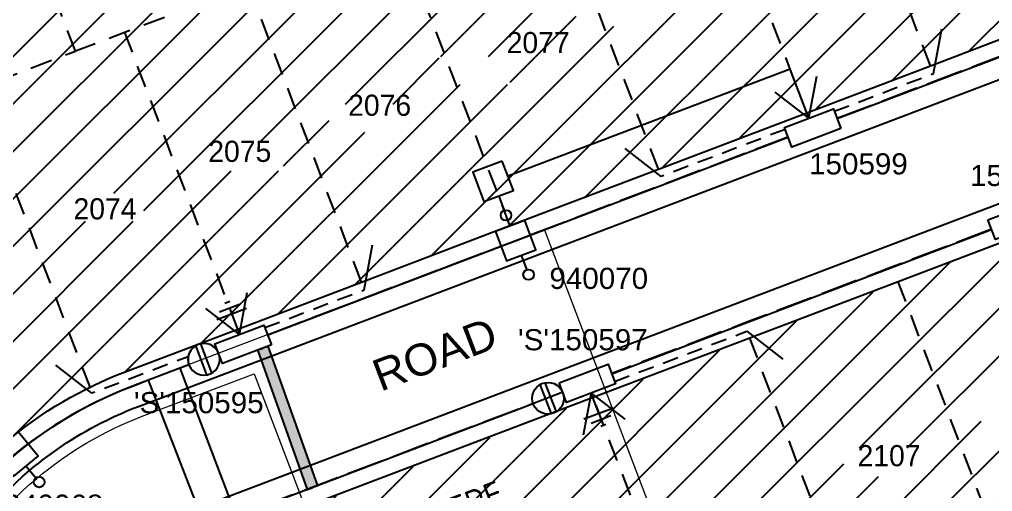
# Model space of a CAD drawing. Header units: metres. Extents: x 303798 to 304438, y 6274082 to 6274908.
# Drawn here: x 304077.4 to 304169.3, y 6274262.6 to 6274307.2 of the extents above; entities that cross this region are included whole.
import ezdxf
from ezdxf.enums import TextEntityAlignment as Align

# ---------------------------------------------------------------- set-up
doc = ezdxf.new("R2010")
doc.units = ezdxf.units.M
doc.header["$LTSCALE"] = 0.7
for name, pattern in [('Cable Exist OH', [1, 1, 0]), ('CENTERX2', [101.60000000000001, 63.5, -12.7, 12.7, -12.7]), ('Dash', [5, 3, -2]), ('IE Trench LV', [6.5, 5, -1.5])]:
    doc.linetypes.add(name, pattern=pattern)
doc.layers.get('0').update_dxf_attribs({"color": 6})
for name, color, linetype in [('_User Miscellaneous11', 7, 'Continuous'), ('_User Miscellaneous4', 7, 'Continuous'), ('_User Miscellaneous7', 150, 'Continuous'), ('_User Miscellaneous8', 7, 'Continuous'), ('Cadastre Developer_SP_NEW', 4, 'Continuous'), ('Cadastre Roads_SP_NEW', 8, 'Continuous'), ('Duct_SP_NEW', 2, 'Continuous'), ('Equip_HV_NEW', 1, 'Continuous'), ('Equip_LV_NEW', 5, 'Continuous'), ('Mains_HV_NEW_V17', 2, 'Continuous'), ('Mains_LV_NEW_R6', 2, 'Continuous'), ('Mains_LV_NEW_T84', 2, 'Continuous'), ('Services_SP_NEW_UG', 2, 'Continuous'), ('SupportsUG_SP_LV_NEW', 2, 'Continuous'), ('SupportsUG_SP_LV_SL_NEW', 2, 'Continuous'), ('Trench_SP_NEW', 2, 'Continuous')]:
    doc.layers.add(name, color=color, linetype=linetype)
doc.layers.add('_User Miscellaneous5', color=7, linetype='Continuous', lineweight=35)
doc.layers.add('_User Notes', color=7, linetype='Continuous', plot=False)
doc.styles.add('ARIAL', font='arial.ttf', dxfattribs={"height": 2})
doc.styles.add('Dot', font='dotfont.shx', dxfattribs={"height": 2})
doc.styles.add('IESYMBOL1', font='isocp.shx')
doc.styles.add('POLE_LABEL', font='arial.ttf')
doc.styles.add('SL_LABEL', font='arial.ttf')
doc.styles.get("Standard").update_dxf_attribs({"font": 'arial.ttf'})
doc.styles.add('style1', font='iso3098b.shx')
doc.styles.add('SWG_LABEL', font='arial.ttf')
doc.styles.add('SWITCH_LABEL', font='arial.ttf', dxfattribs={"height": 2.5})
doc.linetypes.add('Cable New UG', pattern='A,8,-1,["x",style1,S=3.5,R=0,X=0.35,Y=-1],-3.5', length=12.5)
doc.linetypes.add('Cable Z', pattern='A,8,-1,["Z",Standard,S=2.5,R=0,X=0.35,Y=-1.25],-3.5', length=12.5)
doc.linetypes.add('IE Trench HV', pattern='A,8,-2,["/",style1,S=2.5,R=0,X=0.1,Y=-1],-4.5', length=14.5)
pattern_1 = [(45, (-0.01582959719235078, -0.244301138445735), (-2.245064030267288, 2.245064030267288), [])]

# ---------------------------------------------------------------- blocks, each defined once
blk = doc.blocks.new('*U50')
at = {"layer": '_User Miscellaneous7', "lineweight": -3}
blk.add_lwpolyline([(-1.332267629550188e-15, -3.029999999999887), (-1.243483668898065e-15, -1.579999999999888)], dxfattribs=at)
blk.add_lwpolyline([(-1.485000000000057, -6), (1.485000000000055, -6), (1.485000000000055, -3.029999999999889), (-1.485000000000057, -3.029999999999889)], close=True, dxfattribs=at)
blk.add_circle((-1.212868510052506e-15, -1.079999999999888), 0.5, dxfattribs=at)
at = {"layer": '_User Miscellaneous8', "color": 2, "lineweight": -3}
blk.add_lwpolyline([(-1.485000000000056, 0), (1.485000000000056, 0), (1.485000000000056, 2.970000000000111), (-1.485000000000056, 2.970000000000111)], close=True, dxfattribs=at)
at = {"style": 'POLE_LABEL', "flags": 9}
blk.add_attdef('STRUCTURE_PLANT_NUMBER', text='', height=0.2, dxfattribs=at).set_placement((1.640862796996714, 1.727127653827495), align=Align.MIDDLE_LEFT)
for tag, flags, p in [('STREET_CODE', 9, (1.640862796996714, 1.485000000000337)), ('OWNED_BY', 9, (1.640862796996714, 1.085000000000337)), ('OPERATED_BY', 9, (1.640862796996714, 0.8850000000003366)), ('COLUMN_TYPE', 9, (1.640862796996714, 1.285000000000337)), ('STATE', 9, (1.640862796996714, 0.4850000000003367)), ('USAGE', 9, (1.640862796996714, 0.2850000000003368)), ('MAINTAINED_BY', 9, (1.640862796996714, 0.6850000000003367)), ('LEGEND', 9, (1.640862796996714, 0.0850000000003368)), ('SUBURB', 9, (1.640862796996714, -0.3149999999996631)), ('STREETNAME', 9, (1.640862796996714, -0.5149999999996631)), ('PARENT', 9, (1.640862796996714, -0.1149999999996631)), ('LOCATION', 9, (1.640862796996714, -0.714999999999663)), ('NOTES', 9, (1.640862796996714, -0.9149999999996632)), ('Z', 1, (1.640862796996714, -1.314999999999664)), ('LABEL_ALIGNMENT', 9, (1.640862796996714, -1.114999999999663))]:
    blk.add_attdef(tag, text='', height=0.2, dxfattribs=dict(flags=flags)).set_placement(p, align=Align.MIDDLE_LEFT)
at = {"layer": '_User Miscellaneous5', "style": 'ARIAL', "flags": 8}
blk.add_attdef('ASSET_NUM', text='', height=2, dxfattribs=at).set_placement((2, 3.485000000000337), align=Align.MIDDLE_LEFT)
blk = doc.blocks.new('*U51')
at = {"layer": '_User Miscellaneous8', "color": 2}
blk.add_line((0, 0), (-0.0001193550469027471, 1.450000000000001), dxfattribs=at)
blk.add_circle((-0.0001193550469027471, 1.950000000000001), 0.4999999999999998, dxfattribs=at)
for tag, p, flags in [('Z', (0, 0), 1), ('OPERATED_BY', (-6.25491469344312e-17, -9.607168363308126), 9)]:
    blk.add_attdef(tag, p, '', height=0.2, dxfattribs=dict(flags=flags))
at = {"style": 'SL_LABEL', "flags": 9}
blk.add_attdef('STREET_CODE', text='', height=0.2, dxfattribs=at).set_placement((0, -0.2), align=Align.MIDDLE_LEFT)
at = {"flags": 9}
for tag, p in [('CONSTRUCTED_VOLTAGE', (0, -0.4)), ('CONTROL_TYPE', (0, -0.6000000000000001)), ('LANTERN_PURPOSE', (0, -0.8)), ('LANTERN_TYPE', (0, -1)), ('OPERATING_VOLTAGE', (0, -1.4)), ('ORIENTATION', (0, -1.6)), ('OWNED_BY', (0, -1.8)), ('NO_PHASES', (0, -1.2)), ('STATE', (0, -2)), ('CEXIST', (0, -2.4)), ('CNEW', (0, -2.6)), ('CNUMBER', (0, -2.8)), ('USAGE', (0, -2.2)), ('CREMOVE', (0, -3)), ('CREPLACE', (0, -3.200000000000001)), ('LKINGHEIGHT', (0, -3.400000000000001)), ('LBRACKET', (0, -3.600000000000001)), ('LBRACKETVOCAB', (0, -3.800000000000001)), ('LCATEGORY', (0, -4.000000000000001)), ('LCHARGE1', (0, -4.200000000000001)), ('LCHARGE1PERCENT', (0, -4.400000000000001)), ('LCHARGE2', (0, -4.600000000000001)), ('LCHARGE2PERCENT', (0, -4.800000000000002)), ('LCHARGE3', (0, -5.000000000000002)), ('LCHARGE3PERCENT', (0, -5.200000000000002)), ('LEXIST', (0, -5.400000000000002)), ('LLAMP', (0, -5.600000000000002)), ('LLAMPVOCAB', (0, -5.800000000000002)), ('LMAST', (0, -6.000000000000003)), ('LMASTVOCAB', (0, -6.200000000000003)), ('LNEW', (0, -6.400000000000003)), ('LANTNUMBER', (0, -6.600000000000003)), ('LOUTREACH', (0, -7.000000000000004)), ('LOUTREACHVOCAB', (0, -7.200000000000004)), ('LRATECODE', (0, -7.400000000000004)), ('LREMOVE', (0, -7.600000000000004)), ('LREPLACE', (0, -7.800000000000004)), ('LTYPE', (0, -8.000000000000004)), ('LTYPEVOCAB', (0, -8.200000000000003)), ('SUBURB', (0, -8.600000000000001)), ('STREETNAME', (0, -8.8)), ('LEGEND', (0, -8.400000000000002)), ('LOCATION', (0, -9)), ('NOTES', (0, -9.2)), ('MAINTAINED_BY', (-1.09529950305501e-16, -9.862919944927576))]:
    blk.add_attdef(tag, text='', height=0.2, dxfattribs=at).set_placement(p, align=Align.MIDDLE_LEFT)
at = {"layer": '_User Notes', "style": 'SL_LABEL', "flags": 8}
blk.add_attdef('ASSET_NUM', text='', height=2.5, dxfattribs=at).set_placement((2, 2), align=Align.MIDDLE_LEFT)
at = {"layer": '_User Notes', "flags": 8}
blk.add_attdef('LNUMBER', text='', height=2.5, dxfattribs=at).set_placement((1.2, -2.8), align=Align.MIDDLE_LEFT)
blk = doc.blocks.new('*U49')
at = {"lineweight": -3}
blk.add_lwpolyline([(-2.475000000253518, 2.489999999901675), (2.47499999974648, 2.490000000405661), (2.474999999948074, 0.5100000000983247), (-2.475000000051924, 0.5099999995943391)], close=True, dxfattribs=at)
for tag, flags, p in [('STREET_CODE', 9, (1.5, 3.5)), ('STATE', 9, (1.5, 2.7)), ('OWNED_BY', 9, (1.5, 3.3)), ('OPERATED_BY', 9, (1.5, 3.1)), ('MAINTAINED_BY', 9, (1.5, 2.9)), ('SUPPORT_TYPE', 9, (1.5, 2.5)), ('USAGE', 9, (1.5, 2.3)), ('LEGEND', 9, (1.5, 2.1)), ('PARENT', 9, (1.5, 1.9)), ('Z', 1, (1.5, 0.8999999999999999)), ('SUBURB', 9, (1.5, 1.7)), ('STREETNAME', 9, (1.5, 1.5)), ('LOCATION', 9, (1.5, 1.3)), ('NOTES', 9, (1.5, 1.1))]:
    blk.add_attdef(tag, text='', height=0.2, dxfattribs=dict(flags=flags)).set_placement(p, align=Align.MIDDLE_LEFT)
at = {"layer": '_User Miscellaneous4', "style": 'ARIAL', "flags": 8}
blk.add_attdef('ASSET_NUM', text='', height=2, dxfattribs=at).set_placement((2, 5.5), align=Align.MIDDLE_LEFT)
blk = doc.blocks.new('A$C1B2C29DD')
at = {"layer": 'Services_SP_NEW_UG', "color": 2, "flags": 128}
for points in [[(0, 0), (-2.099835655535571, 3.443969587795436)], [(0, 0), (2.100164344301447, 3.443969586864114)]]:
    blk.add_lwpolyline(points, dxfattribs=at)
blk = doc.blocks.new('*U62')
at = {"layer": 'Services_SP_NEW_UG', "color": 2, "flags": 128}
blk.add_lwpolyline([(12.30403967868695, -2.32891658374565), (14.99955403877139, 1.040457166195779)], dxfattribs=at)
at = {"layer": 'Services_SP_NEW_UG', "color": 2, "linetype": 'Dash', "ltscale": 0.7, "flags": 128}
blk.add_lwpolyline([(2.358461817714196, -1.057547515611854), (12.30403967868695, -2.32891658374565)], dxfattribs=at)
blk = doc.blocks.new('*U57')
at = {"layer": 'Services_SP_NEW_UG', "color": 2, "flags": 128}
blk.add_lwpolyline([(-15.00000000017685, -0.750000000931322), (-17.24651757022589, 2.933970131911338)], dxfattribs=at)
at = {"layer": 'Services_SP_NEW_UG', "color": 2, "linetype": 'Dash', "ltscale": 0.7, "flags": 128}
blk.add_lwpolyline([(-2.472838685207535, -0.7500000009313226), (-15.00000000017685, -0.750000000931322)], dxfattribs=at)
blk = doc.blocks.new('*U63')
at = {"layer": 'Services_SP_NEW_UG', "color": 2, "flags": 128}
blk.add_lwpolyline([(12.30400669080826, -2.328912366819375), (14.9995210508927, 1.040461383122053)], dxfattribs=at)
at = {"layer": 'Services_SP_NEW_UG', "color": 2, "linetype": 'Dash', "ltscale": 0.7, "flags": 128}
blk.add_lwpolyline([(2.358461817714196, -1.057547515611854), (12.30400669080826, -2.328912366819375)], dxfattribs=at)
blk = doc.blocks.new('Earth')
for p, q in [((0, -2.044043321), (0, 0)), ((-1.5, -2.044043321), (1.5, -2.044043321)), ((-1, -2.644043320999998), (1, -2.644043320999998)), ((-0.25, -3.244043320999999), (0.25, -3.244043320999999))]:
    blk.add_line(p, q)
blk = doc.blocks.new('*U97')
at = {"layer": 'Services_SP_NEW_UG', "color": 2, "flags": 128}
blk.add_lwpolyline([(-15.52145410379583, -3.187372792745794), (-18.31039978938883, 0.1050820809051678)], dxfattribs=at)
at = {"layer": 'Services_SP_NEW_UG', "color": 2, "linetype": 'Dash', "ltscale": 0.7, "flags": 128}
blk.add_lwpolyline([(-2.328027347928914, -1.123274947550004), (-15.52145410379583, -3.187372792745794)], dxfattribs=at)
blk = doc.blocks.new('*U98')
blk.add_wipeout([(-1.0561652814684355, -0.4433302795005014), (-1.1802729356424702, -0.5840350457633803), (-1.2857669805605465, -0.7391851265255114), (-1.3709837121152195, -0.9063337123311115), (-1.434579211543863, -1.0828447701322994), (-1.4755505398303783, -1.2659346151049564), (-1.493251554652601, -1.4527158110212919), (-1.4874031004327124, -1.640242706844027), (-1.4580974107874554, -1.8255578914028994), (-1.4057966539489077, -2.0057388335354904), (-1.33132564409537, -2.1779439721494915), (-1.2358588335390583, -2.339457529338597), (-1.1209017909115528, -2.4877323398224114), (-0.9882674574470995, -2.620430021264527), (-0.8400475558163417, -2.735457851958849), (-0.6785796024102748, -2.831001774301032), (-0.5064100433103919, -2.9055550035605684), (-0.32625409531280763, -2.9579417907760943), (-0.1409529253373908, -2.98733596501887), (0.04657115647179316, -2.99327396260186), (0.2333607833231564, -2.975662137755992), (0.41647017121853835, -2.93477823947988), (0.593011575726583, -2.8712670312721946), (0.7602008334374752, -2.786130122826128), (0.9154012698830927, -2.680710174046199), (1.0561652814684412, -2.5566697204994906), (1.180272935642475, -2.4159649542366117), (1.285766980560551, -2.2608148734744797), (1.370983712115223, -2.09366628766888), (1.434579211543866, -1.9171552298676917), (1.4755505398303803, -1.7340653848950343), (1.4932515546526024, -1.5472841889786988), (1.4874031004327126, -1.359757293155964), (1.458097410787455, -1.1744421085970917), (1.4057966539489064, -0.9942611664645007), (1.331325644095368, -0.8220560278505), (1.2358588335390557, -0.6605424706613952), (1.1209017909115497, -0.5122676601775815), (0.9882674574470955, -0.37956997873546694), (0.8400475558163374, -0.2645421480411452), (0.6785796024102699, -0.16899822569896283), (0.5064100433103869, -0.09444499643942716), (0.32625409531280236, -0.04205820922390213), (0.14095292533738527, -0.012664034981126449), (-0.04657115647179868, -0.0067260373981374855), (-0.23336078332316162, -0.024337862244006025), (-0.41647017121854235, -0.06522176052011819), (-0.5930115757265856, -0.12873296872780404), (-0.7602008334374762, -0.2138698771738703), (-0.9154012698830924, -0.31928982595379907)])
for p, q in [((-1.479020000000004, -1.249999999999997), (1.479019999999998, -1.249999999999998)), ((-1.479020000000004, -1.749999999999997), (1.479019999999998, -1.749999999999998))]:
    blk.add_line(p, q)
blk.add_circle((0, -1.5), 1.5)
for tag, flags, p in [('ACTUAL_STATUS', 9, (1.5, 0)), ('STATE', 9, (1.5, -1)), ('OPERATING_VOLTAGE', 9, (1.5, -0.6000000000000001)), ('ORIENTATION', 9, (1.5, -0.8)), ('CONSTRUCTED_VOLTAGE', 9, (1.5, -0.2)), ('NO_PHASES', 9, (1.5, -0.4)), ('SWITCH_TYPE', 9, (1.5, -1.2)), ('OWNED_BY', 9, (1.5, -1.8)), ('USAGE', 9, (1.5, -1.4)), ('NOTES', 9, (1.5, -1.6)), ('TYPE', 9, (1.5, -2.6)), ('Z', 1, (1.5, -2.8)), ('OPERATED_BY', 9, (1.5, -2)), ('MAINTAINED_BY', 9, (1.5, -2.2)), ('NUMBER_OF_PHASES', 9, (1.5, -2.4))]:
    blk.add_attdef(tag, text='', height=0.2, dxfattribs=dict(flags=flags)).set_placement(p, align=Align.MIDDLE_LEFT)
blk = doc.blocks.new('SWG_SIE_TRF_NOES_NEW')
for p, q in [((7.007658981188779, 0.8014608589687242), (2.793407146640941, 1.949244011769732)), ((14.67871131381024, -0.000154914623181845), (20.53624190852938, -0.003522303236566091))]:
    blk.add_line(p, q)
for points in [[(2.199890648897632, 0.01142022152880173), (1.199890648897632, 0.01142022152880173)], [(19.53601361670204, -0.7532178181157586), (20.53624190852938, -0.003522303236566091), (19.53647029240139, 0.7467821125515846)], [(7.799878686168153, -0.0001549146231738519), (9.452547423008419, -0.0001549146231804249)]]:
    blk.add_lwpolyline(points)
for points in [[(2.998235349059836, -0.7902316603176516, 1), (3.001542530744086, 0.8097649216910057, 1)], [(6.998226804161117, -0.7984996145864827, 1), (7.001533986204844, 0.8014969673838621, 1)]]:
    blk.add_lwpolyline(points, format="xyb", close=True)
at = {"flags": 1}
blk.add_attdef('Z', (0, 0), '', height=0.2, dxfattribs=at)
at = {"style": 'SWITCH_LABEL', "flags": 9}
blk.add_attdef('STREET_CODE', text='', height=0.2, dxfattribs=at).set_placement((0, -0.2), align=Align.MIDDLE_LEFT)
at = {"flags": 9}
for tag, p in [('SUBURB', (0, -1)), ('ORIENTATION', (0, -0.4)), ('USAGE', (0, -0.8)), ('PARENT', (0, -0.6000000000000001)), ('STREETNAME', (0, -1.2)), ('LOCATION', (0, -1.4)), ('NOTES', (0, -1.6))]:
    blk.add_attdef(tag, text='', height=0.2, dxfattribs=at).set_placement(p, align=Align.MIDDLE_LEFT)
blk = doc.blocks.new('SWG_FUSE_NEW')
for points in [[(4.039784946742126, 0.7257815100182304), (1.155555555555551, -0.7166451331820959)], [(4.048872558026641, -0.7074657615368448), (1.155555555555551, 0.7166451331820953)]]:
    blk.add_lwpolyline(points)
for centre in [(0.7999999999999998, -9.755651148024568e-17), (4.39989145547897, 0.01141234609431038)]:
    blk.add_circle(centre, 0.8)
at = {"style": 'SWITCH_LABEL', "flags": 8}
blk.add_attdef('ASSET_NUM', text='', height=2.5, rotation=179.9543738355393, dxfattribs=at).set_placement((-2.399999999999977, -4.530472375413161e-16), align=Align.MIDDLE_LEFT)
for tag, p, flags in [('Z', (0, 0), 1), ('ORIENTATION', (0.0403309772546796, -4.399723153318341), 9), ('USAGE', (0.0403309772546796, -5.399723153318341), 9)]:
    blk.add_attdef(tag, p, '', height=0.2, dxfattribs=dict(flags=flags))
at = {"flags": 9}
for tag, p in [('PARENT', (0, -1.6)), ('SUBURB', (0, -2.2)), ('STREETNAME', (0, -2.4))]:
    blk.add_attdef(tag, text='', height=0.2, dxfattribs=at).set_placement(p, align=Align.MIDDLE_LEFT)
blk = doc.blocks.new('*U102')
at = {"linetype": 'CENTERX2'}
blk.add_blockref('SWG_SIE_TRF_NOES_NEW', (3.051354724448174e-10, 2.20019558128115e-11), dxfattribs=at)
at = {"linetype": 'CENTERX2', "rotation": 180}
blk.add_blockref('SWG_FUSE_NEW', (14.67871131411538, -0.0001549146011798896), dxfattribs=at)
at = {"style": 'IESYMBOL1'}
blk.add_text('TRF', height=2.5, rotation=270.0174437222555, dxfattribs=at).set_placement((22.51453698722708, -0.05466478420430709), align=Align.MIDDLE_CENTER)

msp = doc.modelspace()

# ---------------------------------------------------------------- hatches: boundary and pattern name
at = {"layer": '_User Miscellaneous11'}
h = msp.add_hatch(dxfattribs=at)
h.set_pattern_fill('ANSI31', color=3)
h.set_pattern_definition(pattern_1)
edge = h.paths.add_edge_path()
edge.add_line((304102.6319604021, 6274368.467488495), (304084.8630165448, 6274415.203605516))
edge.add_line((304084.8630165448, 6274415.203605516), (304078.412510457, 6274418.100322832))
edge.add_line((304078.412510457, 6274418.100322832), (303998.8051671234, 6274387.833828641))
edge.add_arc((304045.7151788416, 6274264.45047978), 131.9999999071928, 110.8166666516959, 152.5000000267772)
edge.add_line((303928.6297489163, 6274325.40129663), (303924.710567453, 6274317.872619086))
edge.add_line((303924.710567453, 6274317.872619086), (303926.8368785527, 6274311.128821854))
edge.add_line((303926.8368785527, 6274311.128821854), (303971.1874202119, 6274288.041391194))
edge.add_line((303971.1874202119, 6274288.041391194), (303977.9312174441, 6274290.167702294))
edge.add_line((303977.9312174441, 6274290.167702294), (303981.8503989186, 6274297.696379858))
edge.add_arc((304045.7151788945, 6274264.45047972), 71.99999998172197, 110.8166666302717, 152.5000000055635, ccw=False)
edge.add_line((304020.1278997891, 6274331.750488229), (304099.7352430858, 6274362.016982406))
edge.add_line((304099.7352430858, 6274362.016982406), (304102.6319604021, 6274368.467488495))
h.paths.add_polyline_path([(304073.6826822556, 6274369.054207496), (304080.342682256, 6274369.054207496), (304080.342682256, 6274371.754207497), (304073.6826822556, 6274371.754207497)], flags=24)
h.paths.add_polyline_path([(304087.240665199, 6274374.208915528), (304093.9406651994, 6274374.208915528), (304093.9406651994, 6274376.908915529), (304087.240665199, 6274376.908915529)], flags=24)
h.paths.add_polyline_path([(304063.5803751138, 6274395.625432696), (304070.2803751142, 6274395.625432696), (304070.2803751142, 6274398.325432697), (304063.5803751138, 6274398.325432697)], flags=24)
h.paths.add_polyline_path([(304077.1433580572, 6274400.785140728), (304083.8133580574, 6274400.785140728), (304083.8133580574, 6274403.455140729), (304077.1433580572, 6274403.455140729)], flags=24)
h.paths.add_polyline_path([(304037.3256638369, 6274355.23136854), (304044.0056638373, 6274355.23136854), (304044.0056638373, 6274357.931368541), (304037.3256638369, 6274357.931368541)], flags=24)
h.paths.add_polyline_path([(304050.3146237445, 6274360.169735569), (304056.9946237449, 6274360.169735569), (304056.9946237449, 6274362.86973557), (304050.3146237445, 6274362.86973557)], flags=24)
h.paths.add_polyline_path([(304061.9986530002, 6274364.611971533), (304068.6986530006, 6274364.611971533), (304068.6986530006, 6274367.311971534), (304061.9986530002, 6274367.311971534)], flags=24)
h.paths.add_polyline_path([(304040.2173166028, 6274386.745960768), (304046.9073166029, 6274386.745960768), (304046.9073166029, 6274389.415960769), (304040.2173166028, 6274389.415960769)], flags=24)
h.paths.add_polyline_path([(304051.9013458584, 6274391.188196733), (304058.5513458585, 6274391.188196733), (304058.5513458585, 6274393.858196734), (304051.9013458584, 6274393.858196734)], flags=24)
h.paths.add_polyline_path([(304013.2025215887, 6274376.471910583), (304019.2625215891, 6274376.471910583), (304019.2625215891, 6274379.171910584), (304013.2025215887, 6274379.171910584)], flags=24)
h.paths.add_polyline_path([(304027.2283566952, 6274381.80759374), (304033.8783566953, 6274381.80759374), (304033.8783566953, 6274384.47759374), (304027.2283566952, 6274384.47759374)], flags=24)
h.paths.add_polyline_path([(304010.3930130746, 6274343.768407194), (304017.013013075, 6274343.768407194), (304017.013013075, 6274346.468407195), (304010.3930130746, 6274346.468407195)], flags=24)
h.paths.add_polyline_path([(304023.3048287309, 6274349.900685384), (304030.0048287313, 6274349.900685384), (304030.0048287313, 6274352.600685385), (304023.3048287309, 6274352.600685385)], flags=24)
h.paths.add_polyline_path([(304000.3955442149, 6274371.079162818), (304007.045544215, 6274371.079162818), (304007.045544215, 6274373.749162819), (304000.3955442149, 6274373.749162819)], flags=24)
h.paths.add_polyline_path([(303987.6081845819, 6274365.459439701), (303994.178184582, 6274365.459439701), (303994.178184582, 6274368.129439702), (303987.6081845819, 6274368.129439702)], flags=24)
h.paths.add_polyline_path([(303995.7904400034, 6274337.120584155), (304002.4904400038, 6274337.120584155), (304002.4904400038, 6274339.820584156), (303995.7904400034, 6274339.820584156)], flags=24)
h.paths.add_polyline_path([(303975.6959575309, 6274358.288873001), (303982.3559575313, 6274358.288873001), (303982.3559575313, 6274360.988873002), (303975.6959575309, 6274360.988873002)], flags=24)
h.paths.add_polyline_path([(303963.1240607835, 6274348.707921202), (303969.764060784, 6274348.707921202), (303969.764060784, 6274351.407921203), (303963.1240607835, 6274351.407921203)], flags=24)
h.paths.add_polyline_path([(303982.358171634, 6274327.184702501), (303988.4581716344, 6274327.184702501), (303988.4581716344, 6274329.884702502), (303982.358171634, 6274329.884702502)], flags=24)
h.paths.add_polyline_path([(303951.5525698918, 6274338.660609514), (303958.182569892, 6274338.660609514), (303958.182569892, 6274341.330609515), (303951.5525698918, 6274341.330609515)], flags=24)
h.paths.add_polyline_path([(303971.5062814864, 6274314.298431648), (303978.2062814868, 6274314.298431648), (303978.2062814868, 6274316.998431649), (303971.5062814864, 6274316.998431649)], flags=24)
h.paths.add_polyline_path([(303943.0631131831, 6274326.657969012), (303949.7231131835, 6274326.657969012), (303949.7231131835, 6274329.357969013), (303943.0631131831, 6274329.357969013)], flags=24)
h.paths.add_polyline_path([(303936.1211976574, 6274312.760429233), (303942.7311976575, 6274312.760429233), (303942.7311976575, 6274315.430429234), (303936.1211976574, 6274315.430429234)], flags=24)
h.paths.add_polyline_path([(303962.372714565, 6274299.654053836), (303969.0227145652, 6274299.654053836), (303969.0227145652, 6274302.324053837), (303962.372714565, 6274302.324053837)], flags=24)
h = msp.add_hatch(dxfattribs=at)
h.set_pattern_fill('ANSI31', color=3)
h.set_pattern_definition([(45, (0, 0), (-2.245064030267288, 2.245064030267288), [])])
h.paths.add_polyline_path([(304149.542624304, 6274344.021594469), (304156.2426243044, 6274344.021594469), (304156.2426243044, 6274346.721594471), (304149.542624304, 6274346.721594471)], flags=16)
h.paths.add_polyline_path([(304135.4485121654, 6274338.563683867), (304141.5485121658, 6274338.563683867), (304141.5485121658, 6274341.263683869), (304135.4485121654, 6274341.263683869)], flags=16)
h.paths.add_polyline_path([(304121.9713258878, 6274333.360228154), (304128.6713258883, 6274333.360228154), (304128.6713258883, 6274336.060228155), (304121.9713258878, 6274336.060228155)], flags=16)
h.paths.add_polyline_path([(304106.78247349, 6274328.029544996), (304113.4024734904, 6274328.029544996), (304113.4024734904, 6274330.729544997), (304106.78247349, 6274330.729544997)], flags=16)
h.paths.add_polyline_path([(304093.4592838775, 6274322.698861839), (304100.1592838779, 6274322.698861839), (304100.1592838779, 6274325.39886184), (304093.4592838775, 6274325.39886184)], flags=16)
h.paths.add_polyline_path([(304079.4384487715, 6274317.368178681), (304086.1184487719, 6274317.368178681), (304086.1184487719, 6274320.068178682), (304079.4384487715, 6274320.068178682)], flags=16)
h.paths.add_polyline_path([(304066.9598719515, 6274312.131395151), (304073.6398719519, 6274312.131395151), (304073.6398719519, 6274314.831395152), (304066.9598719515, 6274314.831395152)], flags=16)
h.paths.add_polyline_path([(304054.7637059807, 6274308.106269507), (304061.4637059811, 6274308.106269507), (304061.4637059811, 6274310.806269508), (304054.7637059807, 6274310.806269508)], flags=16)
h.paths.add_polyline_path([(304043.0256994657, 6274303.589523533), (304049.6856994661, 6274303.589523533), (304049.6856994661, 6274306.289523534), (304043.0256994657, 6274306.289523534)], flags=16)
h.paths.add_polyline_path([(304029.9847045832, 6274298.735014186), (304036.6847045837, 6274298.735014186), (304036.6847045837, 6274301.435014187), (304029.9847045832, 6274301.435014187)], flags=16)
h.paths.add_polyline_path([(304005.3354511176, 6274287.52572757), (304012.0254511178, 6274287.52572757), (304012.0254511178, 6274290.195727571), (304005.3354511176, 6274290.195727571)], flags=16)
h.paths.add_polyline_path([(304017.5880596479, 6274276.630900051), (304023.6880596483, 6274276.630900051), (304023.6880596483, 6274279.330900053), (304017.5880596479, 6274279.330900053)], flags=16)
h.paths.add_polyline_path([(304028.6806950629, 6274270.864042386), (304035.3706950631, 6274270.864042386), (304035.3706950631, 6274273.534042387), (304028.6806950629, 6274273.534042387)], flags=16)
h.paths.add_polyline_path([(304039.7683304778, 6274265.092184721), (304046.378330478, 6274265.092184721), (304046.378330478, 6274267.762184722), (304039.7683304778, 6274267.762184722)], flags=16)
h.paths.add_polyline_path([(304054.2986856536, 6274258.337174363), (304060.998685654, 6274258.337174363), (304060.998685654, 6274261.037174364), (304054.2986856536, 6274261.037174364)], flags=16)
h.paths.add_polyline_path([(304064.1437998678, 6274281.603735486), (304070.8237998682, 6274281.603735486), (304070.8237998682, 6274284.303735487), (304064.1437998678, 6274284.303735487)], flags=16)
h.paths.add_polyline_path([(304082.4871661954, 6274288.140610352), (304089.1571661956, 6274288.140610352), (304089.1571661956, 6274290.810610353), (304082.4871661954, 6274290.810610353)], flags=16)
h.paths.add_polyline_path([(304095.6632532786, 6274292.898361351), (304102.363253279, 6274292.898361351), (304102.363253279, 6274295.598361352), (304095.6632532786, 6274295.598361352)], flags=16)
h.paths.add_polyline_path([(304106.6519572068, 6274296.553994342), (304113.3019572069, 6274296.553994342), (304113.3019572069, 6274299.223994343), (304106.6519572068, 6274299.223994343)], flags=16)
h.paths.add_polyline_path([(304117.0630967508, 6274301.0583159), (304123.753096751, 6274301.0583159), (304123.753096751, 6274303.728315901), (304117.0630967508, 6274303.728315901)], flags=16)
h.paths.add_polyline_path([(304129.9938323096, 6274306.59640459), (304136.69383231, 6274306.59640459), (304136.69383231, 6274309.296404591), (304129.9938323096, 6274309.296404591)], flags=16)
h.paths.add_polyline_path([(304145.5759241725, 6274312.444199597), (304151.6759241729, 6274312.444199597), (304151.6759241729, 6274315.144199599), (304145.5759241725, 6274315.144199599)], flags=16)
h.paths.add_polyline_path([(304159.5967592168, 6274317.774882737), (304166.2967592172, 6274317.774882737), (304166.2967592172, 6274320.474882738), (304159.5967592168, 6274320.474882738)], flags=16)
h.paths.add_polyline_path([(304173.6175943848, 6274323.105565913), (304180.2375943852, 6274323.105565913), (304180.2375943852, 6274325.805565914), (304173.6175943848, 6274325.805565914)], flags=16)
h.paths.add_polyline_path([(304187.6384294911, 6274328.43624907), (304194.3384294915, 6274328.43624907), (304194.3384294915, 6274331.136249071), (304187.6384294911, 6274331.136249071)], flags=16)
h.paths.add_polyline_path([(304201.6592645976, 6274333.766932228), (304208.339264598, 6274333.766932228), (304208.339264598, 6274336.466932229), (304201.6592645976, 6274336.466932229)], flags=16)
h.paths.add_polyline_path([(304222.1704658714, 6274346.576087405), (304228.8504658718, 6274346.576087405), (304228.8504658718, 6274349.276087406), (304222.1704658714, 6274349.276087406)], flags=16)
h.paths.add_polyline_path([(304231.1867900056, 6274332.337129454), (304237.886790006, 6274332.337129454), (304237.886790006, 6274335.037129455), (304231.1867900056, 6274335.037129455)], flags=16)
h.paths.add_polyline_path([(304236.5174731623, 6274318.316294349), (304243.1774731627, 6274318.316294349), (304243.1774731627, 6274321.01629435), (304236.5174731623, 6274321.01629435)], flags=16)
h.paths.add_polyline_path([(304241.8481563193, 6274304.295459243), (304248.5481563198, 6274304.295459243), (304248.5481563198, 6274306.995459244), (304241.8481563193, 6274306.995459244)], flags=16)
h.paths.add_polyline_path([(304248.0669228497, 6274287.312030509), (304254.7569228499, 6274287.312030509), (304254.7569228499, 6274289.98203051), (304248.0669228497, 6274289.98203051)], flags=16)
h.paths.add_polyline_path([(304237.4953137524, 6274272.861899707), (304243.5953137528, 6274272.861899707), (304243.5953137528, 6274275.561899708), (304237.4953137524, 6274275.561899708)], flags=16)
h.paths.add_polyline_path([(304230.3931531081, 6274259.385859973), (304237.0831531083, 6274259.385859973), (304237.0831531083, 6274262.055859974), (304230.3931531081, 6274262.055859974)], flags=16)
h.paths.add_polyline_path([(304223.6593292462, 6274246.459117547), (304230.2693292464, 6274246.459117547), (304230.2693292464, 6274249.129117548), (304223.6593292462, 6274249.129117548)], flags=16)
h.paths.add_polyline_path([(304216.7242300265, 6274233.150970371), (304223.424230027, 6274233.150970371), (304223.424230027, 6274235.850970373), (304216.7242300265, 6274235.850970373)], flags=16)
h.paths.add_polyline_path([(304209.7941308066, 6274219.847823193), (304216.474130807, 6274219.847823193), (304216.474130807, 6274222.547823194), (304209.7941308066, 6274222.547823194)], flags=16)
h.paths.add_polyline_path([(304202.8690315868, 6274206.549676018), (304209.539031587, 6274206.549676018), (304209.539031587, 6274209.219676019), (304202.8690315868, 6274209.219676019)], flags=16)
h.paths.add_polyline_path([(304195.9339323668, 6274193.241528842), (304202.6339323672, 6274193.241528842), (304202.6339323672, 6274195.941528843), (304195.9339323668, 6274195.941528843)], flags=16)
h.paths.add_polyline_path([(304189.0088331472, 6274179.943381666), (304195.6588331474, 6274179.943381666), (304195.6588331474, 6274182.613381667), (304189.0088331472, 6274182.613381667)], flags=16)
h.paths.add_polyline_path([(304173.5440360846, 6274161.631203911), (304180.2340360847, 6274161.631203911), (304180.2340360847, 6274164.301203912), (304173.5440360846, 6274164.301203912)], flags=16)
h.paths.add_polyline_path([(304186.4757565568, 6274154.888147781), (304192.5557565573, 6274154.888147781), (304192.5557565573, 6274157.588147782), (304186.4757565568, 6274157.588147782)], flags=16)
h.paths.add_polyline_path([(304197.6022334118, 6274149.471754347), (304204.2522334119, 6274149.471754347), (304204.2522334119, 6274152.141754348), (304197.6022334118, 6274152.141754348)], flags=16)
h.paths.add_polyline_path([(304211.1878113676, 6274143.355788694), (304217.7578113677, 6274143.355788694), (304217.7578113677, 6274146.025788695), (304211.1878113676, 6274146.025788695)], flags=16)
edge = h.paths.add_edge_path()
edge.add_line((304251.9487479792, 6274400.631085115), (304153.8029022104, 6274363.316302915))
edge.add_line((304153.8029022104, 6274363.316302915), (304026.5247195414, 6274314.925486088))
edge.add_arc((304045.7151788549, 6274264.450479764), 53.99999992596044, 110.8166666370975, 152.5000000404709)
edge.add_line((303997.8165939114, 6274289.384904811), (303993.8974124417, 6274281.856227255))
edge.add_line((303993.8974124417, 6274281.856227255), (303996.0237235415, 6274275.112430023))
edge.add_line((303996.0237235415, 6274275.112430023), (304056.136272, 6274243.868179))
edge.add_line((304056.136272, 6274243.868179), (304061.53092, 6274245.570326))
edge.add_line((304061.53092, 6274245.570326), (304066.6522400369, 6274255.428574891))
edge.add_arc((304101.245662491, 6274237.420378886), 39.00000000550205, 110.81666667467499, 152.4999998576286, ccw=False)
edge.add_line((304087.3858862753, 6274273.874550166), (304221.861751884, 6274325.001906451))
edge.add_line((304221.861751884, 6274325.001906451), (304234.0471124017, 6274292.951806028))
edge.add_line((304234.0471124017, 6274292.951806028), (304164.2324891752, 6274158.907483332))
edge.add_line((304164.2324891752, 6274158.907483332), (304165.6933754699, 6274153.115216261))
edge.add_line((304165.6933754699, 6274153.115216261), (304210.7010269148, 6274129.062547271))
edge.add_line((304210.7010269148, 6274129.062547271), (304217.4450780654, 6274131.187086356))
edge.add_line((304217.4450780654, 6274131.187086356), (304228.9934219044, 6274153.359947235))
edge.add_line((304228.9934219044, 6274153.359947235), (304202.3871274577, 6274167.220145724))
edge.add_line((304202.3871274577, 6274167.220145724), (304266.8722111572, 6274291.031733742))
edge.add_line((304266.8722111572, 6274291.031733742), (304239.2420557823, 6274363.704942976))
edge.add_line((304239.2420557823, 6274363.704942976), (304267.283725997, 6274374.366309285))
edge.add_line((304267.283725997, 6274374.366309285), (304258.399254067, 6274397.734367799))
edge.add_line((304258.399254067, 6274397.734367799), (304251.9487479792, 6274400.631085115))
h.paths.add_polyline_path([(304164.6001279354, 6274349.360364008), (304170.7001279358, 6274349.360364008), (304170.7001279358, 6274352.060364009), (304164.6001279354, 6274352.060364009)], flags=16)
h.paths.add_polyline_path([(304178.982170683, 6274354.239906632), (304184.4821706834, 6274354.239906632), (304184.4821706834, 6274356.939906633), (304178.982170683, 6274356.939906633)], flags=16)
h.paths.add_polyline_path([(304204.717944345, 6274364.067721803), (304210.7379443453, 6274364.067721803), (304210.7379443453, 6274366.767721804), (304204.717944345, 6274366.767721804)], flags=16)
h.paths.add_polyline_path([(304214.6487160845, 6274367.843374056), (304220.7487160849, 6274367.843374056), (304220.7487160849, 6274370.543374057), (304214.6487160845, 6274370.543374057)], flags=16)
h.paths.add_polyline_path([(304193.1733523094, 6274359.755638702), (304199.2733523098, 6274359.755638702), (304199.2733523098, 6274362.455638703), (304193.1733523094, 6274362.455638703)], flags=16)
h.paths.add_polyline_path([(304250.8255637893, 6274381.617239198), (304256.9255637897, 6274381.617239198), (304256.9255637897, 6274384.317239199), (304250.8255637893, 6274384.317239199)], flags=16)
h.paths.add_polyline_path([(304237.4156937003, 6274376.167906606), (304243.4956937007, 6274376.167906606), (304243.4956937007, 6274378.867906607), (304237.4156937003, 6274378.867906607)], flags=16)
h.paths.add_polyline_path([(304226.0979522021, 6274371.754090997), (304232.1779522025, 6274371.754090997), (304232.1779522025, 6274374.454090999), (304226.0979522021, 6274374.454090999)], flags=16)
h.paths.add_polyline_path([(304111.7075978486, 6274318.456487575), (304139.5616224052, 6274318.456487575), (304139.5616224052, 6274329.314150149), (304111.7075978486, 6274329.314150149)], flags=24)
h = msp.add_hatch(dxfattribs=at)
h.set_pattern_fill('ANSI31', color=3)
h.set_pattern_definition(pattern_1)
edge = h.paths.add_edge_path()
edge.add_line((304099.3473352185, 6274259.165179063), (304093.7826767065, 6274257.049491668))
edge.add_arc((304101.2456332321, 6274237.420322347), 21.0000001981784, 110.8166667691367, 152.4999995776407)
edge.add_line((304082.618405631, 6274247.117043454), (304077.4988560001, 6274237.262208))
edge.add_line((304077.4988560001, 6274237.262208), (304079.201014, 6274231.86754))
edge.add_line((304079.201014, 6274231.86754), (304097.9109070118, 6274222.073319434))
edge.add_line((304097.9109070118, 6274222.073319434), (304106.3302443373, 6274217.690489835))
edge.add_arc((304072.1608469444, 6274152.051688162), 74.0000000224384, 32.650000004351, 62.49999999720927, ccw=False)
edge.add_line((304134.4675083061, 6274191.975114283), (304147.0500531534, 6274172.458664462))
edge.add_line((304147.0500531534, 6274172.458664462), (304151.1315170003, 6274172.689475001))
edge.add_line((304151.1315170003, 6274172.689475001), (304212.7752600819, 6274291.076401154))
edge.add_line((304212.7752600819, 6274291.076401154), (304205.3214708729, 6274299.456281337))
edge.add_line((304205.3214708729, 6274299.456281337), (304188.5529006642, 6274293.080916812))
edge.add_line((304188.5529006642, 6274293.080916812), (304106.7174151787, 6274261.967289063))
edge.add_line((304106.7174151787, 6274261.967289063), (304099.3473352185, 6274259.165179063))
h.paths.add_polyline_path([(304195.5469975469, 6274281.6474778), (304201.6469975473, 6274281.6474778), (304201.6469975473, 6274284.347477801), (304195.5469975469, 6274284.347477801)], flags=16)
h.paths.add_polyline_path([(304180.2162046021, 6274273.406534712), (304186.9062046023, 6274273.406534712), (304186.9062046023, 6274276.076534713), (304180.2162046021, 6274276.076534713)], flags=16)
h.paths.add_polyline_path([(304168.2505916132, 6274268.961050667), (304174.9005916133, 6274268.961050667), (304174.9005916133, 6274271.631050668), (304168.2505916132, 6274271.631050668)], flags=16)
h.paths.add_polyline_path([(304155.2580933291, 6274264.018239344), (304161.9580933295, 6274264.018239344), (304161.9580933295, 6274266.718239346), (304155.2580933291, 6274266.718239346)], flags=16)
h.paths.add_polyline_path([(304141.2422582228, 6274258.692556186), (304147.912258223, 6274258.692556186), (304147.912258223, 6274261.362556187), (304141.2422582228, 6274261.362556187)], flags=16)
h.paths.add_polyline_path([(304122.6843948641, 6274253.078629198), (304129.3643948645, 6274253.078629198), (304129.3643948645, 6274255.7786292), (304122.6843948641, 6274255.7786292)], flags=16)
h.paths.add_polyline_path([(304089.7598008101, 6274241.879677886), (304096.4598008106, 6274241.879677886), (304096.4598008106, 6274244.579677887), (304089.7598008101, 6274244.579677887)], flags=16)
h.paths.add_polyline_path([(304105.6392529149, 6274231.397000419), (304112.2492529151, 6274231.397000419), (304112.2492529151, 6274234.06700042), (304105.6392529149, 6274234.06700042)], flags=16)
h.paths.add_polyline_path([(304118.8665376364, 6274224.958429244), (304125.5565376366, 6274224.958429244), (304125.5565376366, 6274227.628429245), (304118.8665376364, 6274227.628429245)], flags=16)
h.paths.add_polyline_path([(304133.1641952007, 6274220.836802691), (304139.264195201, 6274220.836802691), (304139.264195201, 6274223.536802692), (304133.1641952007, 6274223.536802692)], flags=16)
h.paths.add_polyline_path([(304142.06850076, 6274189.520074937), (304148.7585007601, 6274189.520074937), (304148.7585007601, 6274192.190074937), (304142.06850076, 6274192.190074937)], flags=16)
h.paths.add_polyline_path([(304148.3827553476, 6274204.43195059), (304154.4627553481, 6274204.43195059), (304154.4627553481, 6274207.131950591), (304148.3827553476, 6274207.131950591)], flags=16)
h.paths.add_polyline_path([(304154.1569272439, 6274215.518380986), (304160.1769272443, 6274215.518380986), (304160.1769272443, 6274218.218380987), (304154.1569272439, 6274218.218380987)], flags=16)
h.paths.add_polyline_path([(304159.9310991401, 6274226.604811381), (304166.0310991405, 6274226.604811381), (304166.0310991405, 6274229.304811382), (304159.9310991401, 6274229.304811382)], flags=16)
h.paths.add_polyline_path([(304168.9056503336, 6274241.756798604), (304174.405650334, 6274241.756798604), (304174.405650334, 6274244.456798605), (304168.9056503336, 6274244.456798605)], flags=16)
h = msp.add_hatch(color=256, dxfattribs=at)
h.dxf.hatch_style = 1
h.paths.add_polyline_path([(304104.6266119499, 6274262.788349697), (304105.6059875581, 6274263.138240278), (304100.8916068975, 6274276.334221215), (304099.9122312894, 6274275.984330635)])

# ---------------------------------------------------------------- linework, layer by layer
at = {"layer": 'Cadastre Developer_SP_NEW', "color": 8, "linetype": 'Dash'}
for p, q in [((304082.6923320075, 6274304.21785997), (304072.025120002, 6274332.25730697)), ((304163.4581680387, 6274302.846425829), (304152.7909495063, 6274330.885889984)), ((304151.7750679946, 6274298.40174661), (304141.10784659, 6274326.441218316)), ((304137.7553444949, 6274293.068140607), (304128.1585550385, 6274318.293913676)), ((304123.7356225618, 6274287.734530487), (304113.0683995901, 6274315.774006311)), ((304109.7158880954, 6274282.400953309), (304099.0486760901, 6274310.440400306)), ((304098.0327851791, 6274277.95628164), (304087.3655731738, 6274305.995728638)), ((304084.0733255392, 6274272.46413472), (304073.3458496741, 6274300.662122634)), ((304171.0847798052, 6274254.391662625), (304160.4175678, 6274282.431109625)), ((304157.0650563055, 6274249.058056622), (304146.3978443003, 6274277.097503621)), ((304141.3307767777, 6274245.903799668), (304131.60461762, 6274271.469629247))]:
    msp.add_line(p, q, dxfattribs=at)
at = {"layer": 'Cadastre Developer_SP_NEW', "color": 8, "linetype": 'Dash', "flags": 128}
for points in [[(304094.3754372895, 6274308.662532539), (304082.6923334609, 6274304.217862202)], [(304068.6726085077, 6274298.884253968), (304082.6923320075, 6274304.21785997)]]:
    msp.add_lwpolyline(points, dxfattribs=at)
at = {"layer": 'Duct_SP_NEW'}
for p, q in [((304100.89160689746, 6274276.334221215), (304100.4019190934, 6274276.159275925)), ((304105.6059875581, 6274263.138240278), (304100.89160689746, 6274276.334221215)), ((304099.9122312893, 6274275.984330635), (304100.4019190934, 6274276.159275925)), ((304104.62661194993, 6274262.788349697), (304099.9122312893, 6274275.984330635)), ((304104.62661194993, 6274262.788349697), (304105.116299754, 6274262.963294988)), ((304105.6059875581, 6274263.138240278), (304105.116299754, 6274262.963294988))]:
    msp.add_line(p, q, dxfattribs=at)
at = {"layer": 'Mains_LV_NEW_R6', "color": 2, "linetype": 'Cable Z'}
msp.add_lwpolyline([(304151.9718090394, 6274297.884301215), (304150.2051471602, 6274302.53099924), (304123.5515396248, 6274292.397370558)], dxfattribs=at)
at = {"layer": 'Mains_LV_NEW_T84', "linetype": 'Cable New UG', "flags": 128}
for points in [[(304201.3869379456, 6274315.612676506), (304188.2914794188, 6274310.63381459), (304154.6370719203, 6274297.83848882)], [(304100.8575614149, 6274277.391648859), (304150.0101968516, 6274296.079362019)], [(304169.2342790705, 6274287.340784348), (304133.3618906778, 6274273.702200397)], [(304096.2306863919, 6274275.632521938), (304092.5943604962, 6274274.249999556)], [(304112.0665311912, 6274241.387101802), (304112.7775436469, 6274239.516987202), (304116.409032732, 6274240.897669419), (304111.0472098789, 6274255.000408578), (304101.3191875697, 6274251.301841104), (304092.5943604962, 6274274.249999556)], [(304097.1194879315, 6274235.6499769), (304097.8423432201, 6274233.784407935), (304094.2196810949, 6274232.380728669), (304088.7685501385, 6274246.449188691), (304098.4729268146, 6274250.209360593), (304089.5991064798, 6274273.111211165)], [(304125.9158037102, 6274270.871218498), (304100.6510106091, 6274261.265613263), (304102.9790323891, 6274255.142418817), (304112.7852402689, 6274258.87071223), (304120.2793363846, 6274239.159639029), (304110.0924879841, 6274235.286627132), (304108.3153388977, 6274239.960908752)]]:
    msp.add_lwpolyline(points, dxfattribs=at)
msp.add_lwpolyline([(304089.5991064801, 6274273.111211165), (304087.9189256436, 6274272.472410441, 0.08799856472876012), (304075.7612822234, 6274265.106531822, 0.0768409860258767), (304067.9822833823, 6274254.735043532), (304063.0078087573, 6274245.179166743), (304055.0788840404, 6274242.679186382), (304044.314016116, 6274248.283021926)], format="xyb", dxfattribs=at)
at = {"layer": 'Trench_SP_NEW', "linetype": 'IE Trench LV', "flags": 128}
for points in [[(304154.6214009321, 6274297.879706865), (304163.9915304336, 6274301.444454161), (304176.6230060575, 6274306.249913209)], [(304125.6566556561, 6274286.860465836), (304149.9948934608, 6274296.119613206)], [(304169.2178703447, 6274287.383942801), (304159.8842110596, 6274283.83308122), (304145.8644821402, 6274278.499481631), (304133.3483216856, 6274273.737889745)], [(304100.8461363745, 6274277.421699155), (304110.2492423917, 6274280.998976571), (304122.8807383545, 6274285.804443356)]]:
    msp.add_lwpolyline(points, dxfattribs=at)
at = {"layer": 'Trench_SP_NEW', "linetype": 'IE Trench HV', "flags": 128}
msp.add_lwpolyline([(304078.2471360451, 6274267.059182149, -0.07456587660316441), (304087.9417131949, 6274272.512366198), (304096.2196294159, 6274275.661604147)], format="xyb", dxfattribs=at)

# ---------------------------------------------------------------- block references
at = {"layer": 'Equip_HV_NEW', "linetype": 'CENTERX2'}
ref = msp.add_blockref('*U102', (304128.4080133701, 6274240.515603586), dxfattribs=dict(at, rotation=110.8033180099635))
ref.add_attrib('ASSET_NUM', 'E8901', dxfattribs={"layer": '0', "height": 2.5, "rotation": 290.7576918442223, "style": 'SWG_LABEL'}).set_placement((304128.8777158458, 6274239.279267142), align=Align.MIDDLE_LEFT)
at = {"layer": 'Equip_LV_NEW', "linetype": 'Cable Exist OH', "lineweight": 0}
for p, rotation in [((304098.1922988378, 6274277.437460455), 200.8166666768311), ((304131.4002779739, 6274271.897262559), 20.81666667525673)]:
    msp.add_blockref('Earth', p, dxfattribs=dict(at, rotation=rotation))
at = {"layer": 'Services_SP_NEW_UG'}
for name, p, rotation in [('*U62', (304151.7901826408, 6274298.362016798), 28.12253642309777), ('*U57', (304151.7750708116, 6274298.401739205), 20.81666666772629), ('*U63', (304098.0110535229, 6274277.914174339), 28.12253642309777), ('*U57', (304098.0110535229, 6274277.914174339), 20.81666666772629), ('*U97', (304131.5815212003, 6274271.420554168), 191.9004536697626)]:
    msp.add_blockref(name, p, dxfattribs=dict(at, rotation=rotation))
at = {"layer": 'SupportsUG_SP_LV_NEW'}
for p, rotation in [((304151.9718090394, 6274297.884301215), 20.81666666990218), ((304098.1922988378, 6274277.437460455), 20.81666666990218), ((304131.4002779739, 6274271.897262559), 200.8166666681612)]:
    msp.add_blockref('A$C1B2C29DD', p, dxfattribs=dict(at, rotation=rotation))
ref = msp.add_blockref('*U49', (304151.790565812, 6274298.361009609), dxfattribs=dict(at, rotation=200.8166666699021))
ref.add_attrib('ASSET_NUM_001', '150599', (304151.9914504068, 6274292.570135731), dxfattribs={"layer": '_User Miscellaneous4', "height": 2, "style": 'ARIAL'})
ref = msp.add_blockref('*U49', (304172.0807851786, 6274286.818263558), dxfattribs=dict(at, rotation=20.81666666822682))
ref.add_attrib('ASSET_NUM_001', '150601', (304167.1903032493, 6274291.47424427), dxfattribs={"layer": '_User Miscellaneous4', "height": 2, "style": 'ARIAL'})
at = {"layer": 'SupportsUG_SP_LV_SL_NEW', "ltscale": 0.5}
ref = msp.add_blockref('*U50', (304123.7500100346, 6274287.696712097), dxfattribs=dict(at, rotation=200.8166666681611))
ref.add_attrib('ASSET_NUM_001', '940070', (304127.4648989037, 6274281.744673654), dxfattribs={"layer": '_User Miscellaneous5', "height": 2, "style": 'ARIAL'})
for p, rotation in [((304124.8054852998, 6274284.920586746), 200.8166666681611), ((304078.0307060787, 6274264.991909144), 219.620026443905)]:
    msp.add_blockref('*U51', p, dxfattribs=dict(at, rotation=rotation))
ref = msp.add_blockref('*U50', (304076.1367570778, 6274267.279671628), dxfattribs=dict(at, rotation=219.620026443905))
ref.add_attrib('ASSET_NUM_001', '940068', (304076.0071698938, 6274260.30171136), dxfattribs={"layer": '_User Miscellaneous5', "height": 2, "style": 'ARIAL'})

# ---------------------------------------------------------------- texts
at = {"layer": 'Cadastre Developer_SP_NEW', "color": 8, "style": 'Dot'}
for s, p in [('2077', (304123.4253901907, 6274304.034955653)), ('2076', (304108.4551644058, 6274298.111617034)), ('2075', (304095.2438323747, 6274293.754838435)), ('2074', (304082.5147591799, 6274288.319331077)), ('2107', (304156.5688528842, 6274264.983260117))]:
    msp.add_text(s, height=2, rotation=0.01194460475159306, dxfattribs=at).set_placement(p)
at = {"layer": 'Cadastre Roads_SP_NEW', "color": 3, "style": 'ARIAL'}
msp.add_text('ROAD', height=3, rotation=20.83111111111111, dxfattribs=at).set_placement((304111.511359123, 6274272.016986082))

# ---------------------------------------------------------------- next in the draw order: block references
at = {"layer": 'Equip_LV_NEW', "linetype": 'Cable Exist OH', "lineweight": 0, "rotation": 290.8166666704449}
msp.add_blockref('*U98', (304128.7350150929, 6274271.943074955), dxfattribs=at)

# ---------------------------------------------------------------- next in the draw order: linework, layer by layer
at = {"layer": 'Cadastre Developer_SP_NEW', "color": 8, "linetype": 'Continuous'}
msp.add_lwpolyline([(303995.158906, 6274275.594826), (304008.676022, 6274268.561849), (304021.0955193447, 6274262.099954797), (304033.0714648692, 6274255.868845042), (304042.829642704, 6274250.791644499), (304056.136272, 6274243.868179), (304061.53092, 6274245.570326), (304066.6781820001, 6274255.463169, -0.09795574376526452), (304076.1367776525, 6274267.279650998, -0.0844392525564996), (304087.4083468753, 6274273.914336372), (304098.0327851792, 6274277.95628164), (304109.715882, 6274282.400948999), (304123.7356120001, 6274287.734548999), (304137.7553525619, 6274293.068130487), (304151.7750744951, 6274298.401740607), (304163.4581680388, 6274302.846425829), (304177.4778980389, 6274308.180025828)], format="xyb", dxfattribs=at)
at = {"layer": 'Cadastre Developer_SP_NEW', "color": 8, "linetype": 'Continuous', "flags": 128}
msp.add_lwpolyline([(304172.1006620001, 6274286.875779), (304160.4175720001, 6274282.431109), (304146.3978420001, 6274277.097509), (304131.6046120001, 6274271.469639), (304105.1886020001, 6274261.420029), (304093.808772, 6274257.090689, 0.1839102808737832), (304082.6465717034, 6274247.155909346), (304077.4988560001, 6274237.262208), (304079.201014, 6274231.86754), (304094.1918071929, 6274224.002778921), (304106.3645420001, 6274217.734298999, -0.01016591782241432), (304109.0048894574, 6274216.291579042, -0.05133339814984852), (304121.3125787087, 6274207.44922075, -0.04480776031144223), (304130.389854059, 6274197.815498002, -0.02401804277391383), (304134.507172, 6274192.024799), (304147.0500531535, 6274172.458664462), (304151.1315170001, 6274172.689475), (304161.799242, 6274193.181949), (304167.5710982322, 6274204.269577949), (304167.571102553, 6274204.269582911), (304174.4973308958, 6274217.574738642)], format="xyb", dxfattribs=at)
at = {"layer": 'Cadastre Roads_SP_NEW'}
for points in [[(304255.78456153, 6274404.674206425, 0.1415688738547032), (304251.6350205448, 6274404.332093691), (304239.0172917116, 6274399.531846972), (304227.3341916234, 6274395.087166938), (304213.3144656604, 6274389.753568474), (304203.9679828464, 6274386.197827403), (304194.6215028469, 6274382.642087404), (304180.6017756603, 6274377.308488474), (304025.2942439065, 6274318.223927806, 0.02939628215539536), (304019.1324097932, 6274315.455179871, 0.1536831000062235), (303994.7310726023, 6274291.021570387), (303990.3518938342, 6274282.604963442, 0.414213581418347), (303993.5434693212, 6274272.489932388), (304054.5207812873, 6274240.763310337, 0.4142136732266155), (304064.6358132191, 6274243.954888567), (304069.7830574226, 6274253.847697363, -0.09795574376682642), (304078.3928451515, 6274264.603803574, -0.06099443913742504), (304085.6171454928, 6274269.323036236, -0.02328163887304795), (304088.6471440503, 6274270.64087726)], [(304088.652951351, 6274270.643080671), (304197.7980054573, 6274312.16582562), (304203.0232373272, 6274314.15369371), (304203.4813108271, 6274314.320894464, -1.999993888448961e-06), (304203.4814467541, 6274314.320942, -0.4062986223131125), (304226.2472427117, 6274303.73034634), (304227.3644418741, 6274300.793712432), (304227.9663569662, 6274298.904372847, -0.1854004916750553), (304226.5069642579, 6274286.08191709), (304224.3825894942, 6274282.001031025), (304170.6461035176, 6274178.774245161), (304162.7850281138, 6274163.67326614), (304162.5985213149, 6274163.320221342, -0.02153871479087883), (304161.1492611086, 6274160.875613391, 0.405191269746378), (304163.139028744, 6274150.625496139, 0.0166677578640434), (304167.0244949188, 6274148.103231908), (304167.0245742829, 6274148.10318407, 0.01560083448401316), (304170.8061314853, 6274145.981741445), (304178.4166128457, 6274142.019177511)]]:
    msp.add_lwpolyline(points, format="xyb", dxfattribs=at)
msp.add_lwpolyline([(304201.5204002978, 6274301.812824454, 0.0001262439575844567), (304201.5168601478, 6274301.811478675), (304092.5642662983, 6274260.361948393, 0.1839102808763859), (304079.5416976809, 6274248.771382757), (304074.3939851695, 6274238.877688463, 0.414213702020507), (304077.5855617823, 6274228.762655474), (304104.7490734116, 6274214.629432668, -0.1276851380951514), (304131.0614375502, 6274190.903601849, -0.003247250205352895), (304131.5606280342, 6274190.13591522), (304142.5627664528, 6274172.973261859, 0.5764084208856675), (304155.5294136892, 6274173.55784477), (304160.8889794373, 6274183.853484594), (304214.6254706482, 6274287.080267734), (304216.7498457246, 6274291.161153048, 0.1854004917047753), (304217.3173873333, 6274296.147663621), (304217.0833092417, 6274296.882406792), (304215.9661100798, 6274299.8190407, 0.4063005606604095), (304207.1126921245, 6274303.937587193), (304206.9345524302, 6274303.872564677)], format="xyb", close=True, dxfattribs=at)
at = {"layer": 'Trench_SP_NEW', "linetype": 'IE Trench LV', "flags": 128}
msp.add_lwpolyline([(304128.7218128876, 6274271.977799576), (304104.6552408576, 6274262.822001144), (304093.2754066392, 6274258.492659539, 0.1839102808766374), (304081.3159108785, 6274247.848254469), (304075.8814171759, 6274237.403377409), (304077.9565891515, 6274230.82651213), (304091.3072076242, 6274223.822251368)], format="xyb", dxfattribs=at)

# ---------------------------------------------------------------- next in the draw order: block references
at = {"layer": 'SupportsUG_SP_LV_NEW'}
ref = msp.add_blockref('*U49', (304131.5815212012, 6274271.420554166), dxfattribs=dict(at, rotation=20.8166666681612))
ref.add_attrib('ASSET_NUM_001', "'S'150597", (304124.4956463787, 6274275.94434351), dxfattribs={"layer": '_User Miscellaneous4', "height": 2, "style": 'ARIAL'})

# ---------------------------------------------------------------- next in the draw order: block references
at = {"layer": 'Equip_LV_NEW', "linetype": 'Cable Exist OH', "lineweight": 0, "xscale": -1, "rotation": 290.8166666719439}
msp.add_blockref('*U98', (304096.2306861328, 6274275.632522617), dxfattribs=at)

# ---------------------------------------------------------------- next in the draw order: linework, layer by layer
at = {"layer": 'Mains_HV_NEW_V17', "color": 2, "linetype": 'Cable New UG', "lineweight": 0, "flags": 128}
for points in [[(303861.9681203606, 6274391.118729401), (303853.2654794795, 6274378.728640668, 0.00922886972132027), (303849.1408429013, 6274372.663825409), (303840.7684788145, 6274359.832191045), (303842.4667569388, 6274353.349983293), (303990.152071434, 6274276.508085516), (303991.4283219783, 6274272.463187525), (304006.5989853679, 6274264.569867183), (304019.0184824645, 6274258.107973109), (304030.9944282836, 6274251.8768632), (304040.7526064074, 6274246.799662506), (304055.7127625954, 6274239.015863702), (304064.6625629607, 6274241.839750607), (304070.6702000986, 6274253.386202101, -0.09795574376308369), (304079.037440076, 6274263.839279288, -0.08443925255577357), (304089.0084407618, 6274269.70842392), (304099.5839944423, 6274273.731771595), (304110.243999793, 6274245.693680995)], [(304138.7272304656, 6274256.522927382), (304126.9988348387, 6274287.371112571), (304110.2492423917, 6274280.998976571), (304098.5661489625, 6274276.554310501), (304087.9417131949, 6274272.512366198, 0.08443925255782889), (304077.1036637235, 6274266.132859245, 0.09795574376172925), (304068.0088428954, 6274254.770824012), (304062.574800987, 6274244.326800869), (304055.9951021985, 6274242.250740567), (304042.1372971754, 6274249.460983885), (304032.3791193408, 6274254.538184428), (304020.4031735213, 6274260.769294336), (304007.9836770147, 6274267.231188104), (303993.9153779927, 6274274.550946509), (303991.8393361646, 6274281.130671358), (303996.5052820074, 6274290.098444725, -0.1536830623775954), (304020.0578704583, 6274313.682195224, -0.0293963253336217), (304026.0053905388, 6274316.354631023), (304034.1058218572, 6274319.436331524), (304045.7889313838, 6274323.881001344), (304057.4720312358, 6274328.325671999), (304071.4917456487, 6274333.659265912), (304083.1748533758, 6274338.103943371), (304097.1945809847, 6274343.437551192), (304108.8776890798, 6274347.882228792), (304122.8974078159, 6274353.215829021), (304138.5060328972, 6274359.153910211), (304150.1891406302, 6274363.598587673), (304218.7216003169, 6274389.670795955), (304226.2274357246, 6274369.928845879)]]:
    msp.add_lwpolyline(points, format="xyb", dxfattribs=at)

# ---------------------------------------------------------------- next in the draw order: block references
at = {"layer": 'SupportsUG_SP_LV_NEW'}
ref = msp.add_blockref('*U49', (304098.0110556104, 6274277.914168849), dxfattribs=dict(at, rotation=200.8166666699021))
ref.add_attrib('ASSET_NUM_001', "'S'150595", (304088.222102699, 6274269.995218981), dxfattribs={"layer": '_User Miscellaneous4', "height": 2, "style": 'ARIAL'})

doc.saveas('drawing.dxf')
